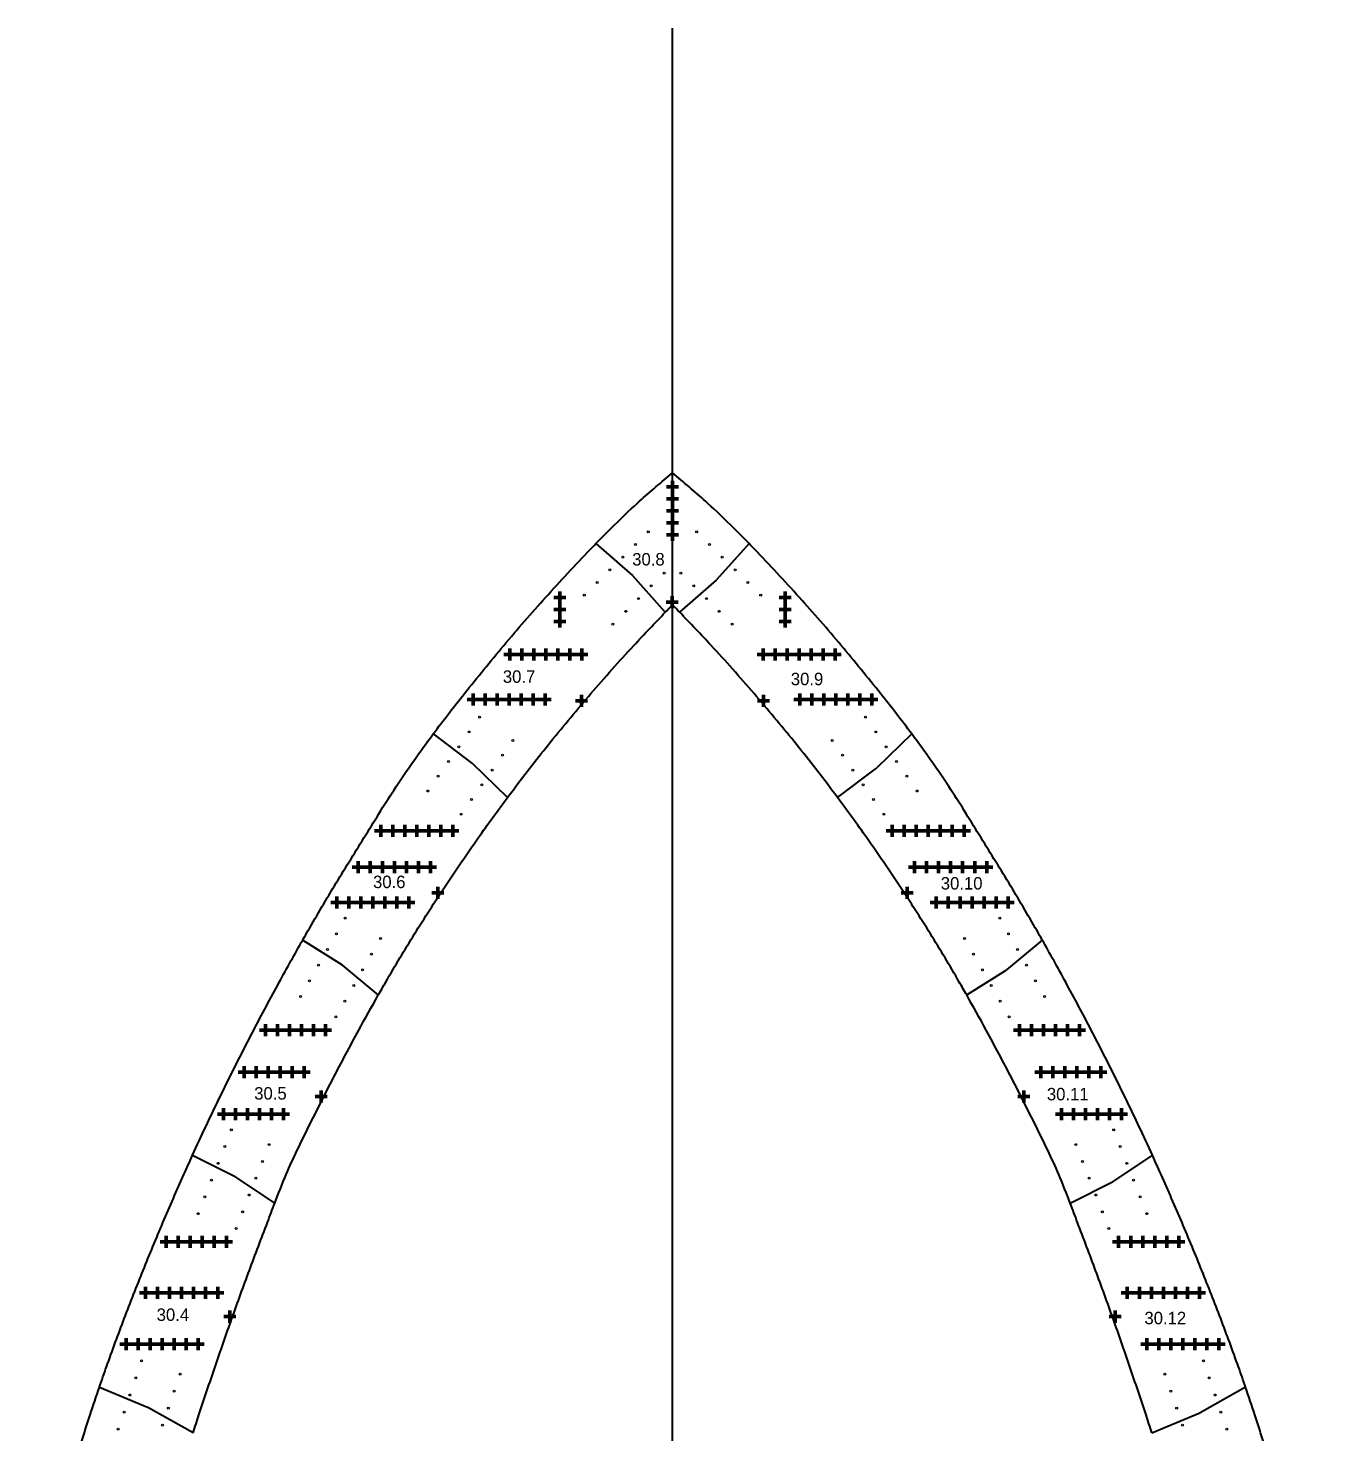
# Model space of a CAD drawing. Header units: inches. Extents: x -1683 to 11264, y -1696 to 865.
# Drawn here: x 8995 to 9423.8, y 397.8 to 865.3 of the extents above; entities that cross this region are included whole.
import ezdxf

# ---------------------------------------------------------------- set-up
doc = ezdxf.new("R2010")
doc.units = ezdxf.units.IN
doc.header["$MEASUREMENT"] = 0
doc.header["$PDMODE"] = 2
doc.header["$PDSIZE"] = 2
for name, color, linetype, lineweight in [('Annotation', 7, 'Continuous', 9), ('Drilling', 3, 'Continuous', 13), ('Engrave', 4, 'Continuous', 50)]:
    doc.layers.add(name, color=color, linetype=linetype, lineweight=lineweight)
doc.styles.add('Tw Cen MT', font='')
doc.styles.get('Tw Cen MT').set_extended_font_data('Tw Cen MT')

# ---------------------------------------------------------------- blocks, each defined once
blk = doc.blocks.new('*U2243')
at = {"layer": 'Engrave'}
blk.add_point((0, 0), dxfattribs=at)
blk = doc.blocks.new('*U2244')
at = {"layer": 'Engrave', "color": 0, "linetype": 'ByBlock', "lineweight": -2, "transparency": 16777216}
for p in [(0, 0), (4, 0), (8, 0), (12, 0), (16, 0)]:
    blk.add_blockref('*U2243', p, dxfattribs=at)
blk = doc.blocks.new('*U2263')
at = {"layer": 'Engrave'}
blk.add_point((0, 0), dxfattribs=at)
blk = doc.blocks.new('*U2264')
at = {"layer": 'Engrave', "color": 0, "linetype": 'ByBlock', "lineweight": -2, "transparency": 16777216}
for p in [(0, 0), (4, 0), (8, 0), (12, 0), (16, 0), (20, 0), (24, 0)]:
    blk.add_blockref('*U2263', p, dxfattribs=at)
blk = doc.blocks.new('*U2265')
at = {"layer": 'Engrave'}
blk.add_point((0, 0), dxfattribs=at)
blk = doc.blocks.new('*U2266')
at = {"layer": 'Engrave', "color": 0, "linetype": 'ByBlock', "lineweight": -2, "transparency": 16777216}
for p in [(0, 0), (4, 0), (8, 0), (12, 0), (16, 0), (20, 0)]:
    blk.add_blockref('*U2265', p, dxfattribs=at)
blk = doc.blocks.new('*U2267')
at = {"layer": 'Engrave'}
blk.add_point((0, 0), dxfattribs=at)
blk = doc.blocks.new('*U2268')
at = {"layer": 'Engrave', "color": 0, "linetype": 'ByBlock', "lineweight": -2, "transparency": 16777216}
for p in [(0, 0), (4, 0), (8, 0), (12, 0), (16, 0), (20, 0), (24, 0)]:
    blk.add_blockref('*U2267', p, dxfattribs=at)
blk = doc.blocks.new('*U2269')
at = {"layer": 'Engrave'}
blk.add_point((0, 0), dxfattribs=at)
blk = doc.blocks.new('*U2270')
at = {"layer": 'Engrave', "color": 0, "linetype": 'ByBlock', "lineweight": -2, "transparency": 16777216}
for p in [(0, 0), (4, 0), (8, 0), (12, 0), (16, 0), (20, 0)]:
    blk.add_blockref('*U2269', p, dxfattribs=at)
blk = doc.blocks.new('*U2271')
at = {"layer": 'Engrave'}
blk.add_point((0, 0), dxfattribs=at)
blk = doc.blocks.new('*U2272')
at = {"layer": 'Engrave', "color": 0, "linetype": 'ByBlock', "lineweight": -2, "transparency": 16777216}
for p in [(0, 0), (4, 0), (8, 0), (12, 0), (16, 0), (20, 0)]:
    blk.add_blockref('*U2271', p, dxfattribs=at)
blk = doc.blocks.new('*U2273')
at = {"layer": 'Engrave'}
blk.add_point((0, 0), dxfattribs=at)
blk = doc.blocks.new('*U2274')
at = {"layer": 'Engrave', "color": 0, "linetype": 'ByBlock', "lineweight": -2, "transparency": 16777216}
for p in [(0, 0), (4, 0), (8, 0), (12, 0), (16, 0), (20, 0)]:
    blk.add_blockref('*U2273', p, dxfattribs=at)
blk = doc.blocks.new('*U2275')
at = {"layer": 'Engrave'}
blk.add_point((0, 0), dxfattribs=at)
blk = doc.blocks.new('*U2276')
at = {"layer": 'Engrave', "color": 0, "linetype": 'ByBlock', "lineweight": -2, "transparency": 16777216}
for p in [(0, 0), (4, 0), (8, 0), (12, 0), (16, 0), (20, 0), (24, 0)]:
    blk.add_blockref('*U2275', p, dxfattribs=at)
blk = doc.blocks.new('*U2277')
at = {"layer": 'Engrave'}
blk.add_point((0, 0), dxfattribs=at)
blk = doc.blocks.new('*U2278')
at = {"layer": 'Engrave', "color": 0, "linetype": 'ByBlock', "lineweight": -2, "transparency": 16777216}
for p in [(0, 0), (4, 0), (8, 0), (12, 0), (16, 0), (20, 0), (24, 0)]:
    blk.add_blockref('*U2277', p, dxfattribs=at)
blk = doc.blocks.new('*U2279')
at = {"layer": 'Engrave'}
blk.add_point((0, 0), dxfattribs=at)
blk = doc.blocks.new('*U2280')
at = {"layer": 'Engrave', "color": 0, "linetype": 'ByBlock', "lineweight": -2, "transparency": 16777216}
for p in [(0, 0), (4, 0), (8, 0), (12, 0), (16, 0), (20, 0), (24, 0)]:
    blk.add_blockref('*U2279', p, dxfattribs=at)
blk = doc.blocks.new('*U2281')
at = {"layer": 'Engrave'}
blk.add_point((0, 0), dxfattribs=at)
blk = doc.blocks.new('*U2282')
at = {"layer": 'Engrave', "color": 0, "linetype": 'ByBlock', "lineweight": -2, "transparency": 16777216}
for p in [(0, 0), (4, 0), (8, 0)]:
    blk.add_blockref('*U2281', p, dxfattribs=at)
blk = doc.blocks.new('*U2283')
at = {"layer": 'Engrave'}
blk.add_point((0, 0), dxfattribs=at)
blk = doc.blocks.new('*U2284')
at = {"layer": 'Engrave', "color": 0, "linetype": 'ByBlock', "lineweight": -2, "transparency": 16777216}
for p in [(0, 0), (4, 0), (8, 0), (12, 0), (16, 0), (20, 0), (24, 0)]:
    blk.add_blockref('*U2283', p, dxfattribs=at)
blk = doc.blocks.new('*U2285')
at = {"layer": 'Engrave'}
blk.add_point((0, 0), dxfattribs=at)
blk = doc.blocks.new('*U2286')
at = {"layer": 'Engrave', "color": 0, "linetype": 'ByBlock', "lineweight": -2, "transparency": 16777216}
for p in [(0, 0), (4, 0), (8, 0), (12, 0), (16, 0), (20, 0), (24, 0)]:
    blk.add_blockref('*U2285', p, dxfattribs=at)
blk = doc.blocks.new('*U2307')
at = {"layer": 'Engrave'}
blk.add_point((0, 0), dxfattribs=at)
blk = doc.blocks.new('*U2308')
at = {"layer": 'Engrave', "color": 0, "linetype": 'ByBlock', "lineweight": -2, "transparency": 16777216}
for p in [(0, 0), (4, 0), (8, 0), (12, 0), (16, 0), (20, 0), (24, 0)]:
    blk.add_blockref('*U2307', p, dxfattribs=at)
blk = doc.blocks.new('*U2309')
at = {"layer": 'Engrave'}
blk.add_point((0, 0), dxfattribs=at)
blk = doc.blocks.new('*U2310')
at = {"layer": 'Engrave', "color": 0, "linetype": 'ByBlock', "lineweight": -2, "transparency": 16777216}
for p in [(0, 0), (4, 0), (8, 0), (12, 0), (16, 0), (20, 0)]:
    blk.add_blockref('*U2309', p, dxfattribs=at)
blk = doc.blocks.new('*U2311')
at = {"layer": 'Engrave'}
blk.add_point((0, 0), dxfattribs=at)
blk = doc.blocks.new('*U2312')
at = {"layer": 'Engrave', "color": 0, "linetype": 'ByBlock', "lineweight": -2, "transparency": 16777216}
for p in [(0, 0), (4, 0), (8, 0), (12, 0), (16, 0), (20, 0), (24, 0)]:
    blk.add_blockref('*U2311', p, dxfattribs=at)
blk = doc.blocks.new('*U2313')
at = {"layer": 'Engrave'}
blk.add_point((0, 0), dxfattribs=at)
blk = doc.blocks.new('*U2314')
at = {"layer": 'Engrave', "color": 0, "linetype": 'ByBlock', "lineweight": -2, "transparency": 16777216}
for p in [(0, 0), (4, 0), (8, 0), (12, 0), (16, 0), (20, 0)]:
    blk.add_blockref('*U2313', p, dxfattribs=at)
blk = doc.blocks.new('*U2315')
at = {"layer": 'Engrave'}
blk.add_point((0, 0), dxfattribs=at)
blk = doc.blocks.new('*U2316')
at = {"layer": 'Engrave', "color": 0, "linetype": 'ByBlock', "lineweight": -2, "transparency": 16777216}
for p in [(0, 0), (4, 0), (8, 0), (12, 0), (16, 0), (20, 0)]:
    blk.add_blockref('*U2315', p, dxfattribs=at)
blk = doc.blocks.new('*U2317')
at = {"layer": 'Engrave'}
blk.add_point((0, 0), dxfattribs=at)
blk = doc.blocks.new('*U2318')
at = {"layer": 'Engrave', "color": 0, "linetype": 'ByBlock', "lineweight": -2, "transparency": 16777216}
for p in [(0, 0), (4, 0), (8, 0), (12, 0), (16, 0), (20, 0)]:
    blk.add_blockref('*U2317', p, dxfattribs=at)
blk = doc.blocks.new('*U2319')
at = {"layer": 'Engrave'}
blk.add_point((0, 0), dxfattribs=at)
blk = doc.blocks.new('*U2320')
at = {"layer": 'Engrave', "color": 0, "linetype": 'ByBlock', "lineweight": -2, "transparency": 16777216}
for p in [(0, 0), (4, 0), (8, 0), (12, 0), (16, 0), (20, 0), (24, 0)]:
    blk.add_blockref('*U2319', p, dxfattribs=at)
blk = doc.blocks.new('*U2321')
at = {"layer": 'Engrave'}
blk.add_point((0, 0), dxfattribs=at)
blk = doc.blocks.new('*U2322')
at = {"layer": 'Engrave', "color": 0, "linetype": 'ByBlock', "lineweight": -2, "transparency": 16777216}
for p in [(0, 0), (4, 0), (8, 0), (12, 0), (16, 0), (20, 0), (24, 0)]:
    blk.add_blockref('*U2321', p, dxfattribs=at)
blk = doc.blocks.new('*U2323')
at = {"layer": 'Engrave'}
blk.add_point((0, 0), dxfattribs=at)
blk = doc.blocks.new('*U2324')
at = {"layer": 'Engrave', "color": 0, "linetype": 'ByBlock', "lineweight": -2, "transparency": 16777216}
for p in [(0, 0), (4, 0), (8, 0), (12, 0), (16, 0), (20, 0), (24, 0)]:
    blk.add_blockref('*U2323', p, dxfattribs=at)
blk = doc.blocks.new('*U2325')
at = {"layer": 'Engrave'}
blk.add_point((0, 0), dxfattribs=at)
blk = doc.blocks.new('*U2326')
at = {"layer": 'Engrave', "color": 0, "linetype": 'ByBlock', "lineweight": -2, "transparency": 16777216}
for p in [(0, 0), (4, 0), (8, 0)]:
    blk.add_blockref('*U2325', p, dxfattribs=at)
blk = doc.blocks.new('*U2327')
at = {"layer": 'Engrave'}
blk.add_point((0, 0), dxfattribs=at)
blk = doc.blocks.new('*U2328')
at = {"layer": 'Engrave', "color": 0, "linetype": 'ByBlock', "lineweight": -2, "transparency": 16777216}
for p in [(0, 0), (4, 0), (8, 0), (12, 0), (16, 0), (20, 0), (24, 0)]:
    blk.add_blockref('*U2327', p, dxfattribs=at)
blk = doc.blocks.new('*U2329')
at = {"layer": 'Engrave'}
blk.add_point((0, 0), dxfattribs=at)
blk = doc.blocks.new('*U2330')
at = {"layer": 'Engrave', "color": 0, "linetype": 'ByBlock', "lineweight": -2, "transparency": 16777216}
for p in [(0, 0), (4, 0), (8, 0), (12, 0), (16, 0), (20, 0), (24, 0)]:
    blk.add_blockref('*U2329', p, dxfattribs=at)

msp = doc.modelspace()

# ---------------------------------------------------------------- linework, layer by layer
for p, q in [((9209.36631, 163.8108), (9209.36631, 865.25096)), ((9183.88988, 693.71967), (9196.09052, 683.05375)), ((9234.84274, 693.71967), (9224.04601, 681.63464)), ((9206.97481, 670.88209), (9196.17809, 682.96712)), ((9211.75781, 670.88209), (9223.95844, 681.54801)), ((9129.76154, 630.38068), (9142.70955, 620.58159)), ((9288.97109, 630.38068), (9277.32329, 619.06688)), ((9154.45064, 609.18772), (9142.80283, 620.50152)), ((9264.28199, 609.18772), (9277.23, 618.98681)), ((9086.36072, 561.80178), (9099.46446, 553.49977)), ((9332.37191, 561.80178), (9320.44257, 551.88602)), ((9111.49783, 543.50831), (9099.56849, 553.42407)), ((9307.2348, 543.50831), (9320.33854, 551.81031)), ((9049.72332, 490.22081), (9063.82566, 483.11367)), ((9369.00931, 490.22081), (9355.91611, 481.39156)), ((9077.02791, 474.22052), (9063.93471, 483.04977)), ((9341.70472, 474.22052), (9355.80706, 481.32766)), ((9018.68598, 412.96238), (9034.65719, 406.29692)), ((9400.04664, 412.96238), (9384.94946, 404.50172)), ((9049.85811, 397.78576), (9034.76092, 406.24642)), ((9368.87452, 397.78576), (9384.84573, 404.45121))]:
    msp.add_line(p, q)
for centre, start, end in [((9195.43235, 682.30088), 41.7775115, 48.8397222), ((9223.30028, 682.30088), 311.1602778, 318.2224885), ((9142.10609, 619.7842), 45.8333835, 52.881474), ((9276.62654, 619.7842), 307.118526, 314.1666165), ((9098.92927, 552.65504), 50.2663687, 57.6433046), ((9319.80335, 552.65504), 302.3566954, 309.7336313), ((9063.37561, 482.22066), 56.0066975, 63.2533234), ((9355.35701, 482.22066), 296.7466766, 303.9933025), ((9034.27205, 405.37407), 60.7331405, 67.347167), ((9384.46058, 405.37407), 292.652833, 299.2668595)]:
    msp.add_arc(centre, 1, start, end)
for points, knots in [([(9183.88988, 693.71967), (9188.58533, 698.55821), (9196.80492, 706.70454), (9205.66878, 714.13372), (9209.36631, 717.23279)], [584.056798395, 584.056798395, 584.056798395, 584.056798395, 604.273048121, 618.741811238, 618.741811238, 618.741811238, 618.741811238]), ([(9234.84274, 693.71967), (9230.14729, 698.55821), (9221.9277, 706.70454), (9213.06385, 714.13372), (9209.36631, 717.23279)], [584.056798395, 584.056798395, 584.056798395, 584.056798395, 604.273048121, 618.741811238, 618.741811238, 618.741811238, 618.741811238]), ([(9129.76154, 630.38068), (9133.14691, 634.91453), (9140.85213, 644.81947), (9153.25493, 660.02626), (9167.22338, 676.04285), (9177.59817, 687.2062), (9183.27381, 693.08482), (9183.88988, 693.71967)], [500.690948831, 500.690948831, 500.690948831, 500.690948831, 517.664827083, 538.33216574, 559.555050524, 581.404303843, 584.056798395, 584.056798395, 584.056798395, 584.056798395]), ([(9288.97109, 630.38068), (9285.58571, 634.91453), (9277.8805, 644.81947), (9265.47769, 660.02626), (9251.50924, 676.04285), (9241.13446, 687.2062), (9235.45882, 693.08482), (9234.84274, 693.71967)], [500.690948831, 500.690948831, 500.690948831, 500.690948831, 517.664827083, 538.33216574, 559.555050524, 581.404303843, 584.056798395, 584.056798395, 584.056798395, 584.056798395]), ([(9154.45064, 609.18772), (9155.10436, 610.06377), (9159.81924, 616.34821), (9168.9191, 628.02134), (9182.27535, 644.03509), (9195.0084, 658.37234), (9203.45367, 667.21548), (9206.97481, 670.88209)], [477.233734115, 477.233734115, 477.233734115, 477.233734115, 480.512823183, 500.802038937, 521.628491486, 543.061725833, 558.31145368, 558.31145368, 558.31145368, 558.31145368]), ([(9264.28199, 609.18772), (9263.62826, 610.06377), (9258.91339, 616.34821), (9249.81352, 628.02134), (9236.45728, 644.03509), (9223.72422, 658.37234), (9215.27896, 667.21548), (9211.75781, 670.88209)], [477.233734115, 477.233734115, 477.233734115, 477.233734115, 480.512823183, 500.802038937, 521.628491486, 543.061725833, 558.31145368, 558.31145368, 558.31145368, 558.31145368]), ([(9086.36072, 561.80178), (9086.74199, 562.47189), (9090.18824, 568.51246), (9096.85592, 579.92386), (9106.77218, 595.82176), (9116.69531, 612.08319), (9124.62368, 623.45281), (9129.12374, 629.52651), (9129.76154, 630.38068)], [419.491831412, 419.491831412, 419.491831412, 419.491831412, 421.804717744, 440.354472276, 459.136349589, 478.015581545, 497.49310601, 500.690948831, 500.690948831, 500.690948831, 500.690948831]), ([(9332.37191, 561.80178), (9331.99063, 562.47189), (9328.54438, 568.51246), (9321.87671, 579.92386), (9311.96044, 595.82176), (9302.03732, 612.08319), (9294.10895, 623.45281), (9289.60888, 629.52651), (9288.97109, 630.38068)], [419.491831412, 419.491831412, 419.491831412, 419.491831412, 421.804717744, 440.354472276, 459.136349589, 478.015581545, 497.49310601, 500.690948831, 500.690948831, 500.690948831, 500.690948831]), ([(9111.49783, 543.50831), (9112.31453, 544.94567), (9116.22863, 551.7741), (9123.53457, 563.9573), (9133.78562, 579.9712), (9144.11938, 595.08319), (9151.15481, 604.77108), (9154.45064, 609.18772)], [398.708648667, 398.708648667, 398.708648667, 398.708648667, 403.668180864, 422.320527921, 441.319088446, 460.701977514, 477.233734115, 477.233734115, 477.233734115, 477.233734115]), ([(9307.2348, 543.50831), (9306.41809, 544.94567), (9302.504, 551.7741), (9295.19805, 563.9573), (9284.94701, 579.9712), (9274.61325, 595.08319), (9267.57781, 604.77108), (9264.28199, 609.18772)], [398.708648667, 398.708648667, 398.708648667, 398.708648667, 403.668180864, 422.320527921, 441.319088446, 460.701977514, 477.233734115, 477.233734115, 477.233734115, 477.233734115]), ([(9049.72332, 490.22081), (9051.18731, 493.42613), (9055.16252, 501.9962), (9061.8739, 515.88937), (9070.00088, 531.89386), (9078.16993, 547.21973), (9083.71973, 557.16008), (9086.36072, 561.80178)], [339.054107074, 339.054107074, 339.054107074, 339.054107074, 349.62542098, 367.394570265, 385.338926231, 403.47110769, 419.491831412, 419.491831412, 419.491831412, 419.491831412]), ([(9369.00931, 490.22081), (9367.54531, 493.42613), (9363.57011, 501.9962), (9356.85872, 515.88937), (9348.73174, 531.89386), (9340.5627, 547.21973), (9335.01289, 557.16008), (9332.37191, 561.80178)], [339.054107074, 339.054107074, 339.054107074, 339.054107074, 349.62542098, 367.394570265, 385.338926231, 403.47110769, 419.491831412, 419.491831412, 419.491831412, 419.491831412]), ([(9077.02791, 474.22052), (9078.25329, 477.4404), (9081.66567, 486.13887), (9088.45167, 499.88812), (9096.46731, 515.9006), (9104.20037, 530.44819), (9109.29399, 539.62962), (9111.49783, 543.50831)], [321.260936789, 321.260936789, 321.260936789, 321.260936789, 331.593176208, 349.291104204, 367.211831519, 385.325520962, 398.708648667, 398.708648667, 398.708648667, 398.708648667]), ([(9341.70472, 474.22052), (9340.47934, 477.4404), (9337.06695, 486.13887), (9330.28096, 499.88812), (9322.26532, 515.9006), (9314.53225, 530.44819), (9309.43864, 539.62962), (9307.2348, 543.50831)], [321.260936789, 321.260936789, 321.260936789, 321.260936789, 331.593176208, 349.291104204, 367.211831519, 385.325520962, 398.708648667, 398.708648667, 398.708648667, 398.708648667]), ([(9018.68598, 412.96238), (9019.47366, 415.24961), (9022.15663, 422.89712), (9026.96009, 435.86708), (9033.20954, 451.87269), (9039.82082, 467.87615), (9045.38691, 480.64983), (9048.74914, 488.08792), (9049.72332, 490.22081)], [255.765329676, 255.765329676, 255.765329676, 255.765329676, 263.022193421, 280.07714609, 297.255560749, 314.5665379, 332.019732952, 339.054107074, 339.054107074, 339.054107074, 339.054107074]), ([(9400.04664, 412.96238), (9399.25896, 415.24961), (9396.57599, 422.89712), (9391.77253, 435.86708), (9385.52308, 451.87269), (9378.9118, 467.87615), (9373.34572, 480.64983), (9369.98348, 488.08792), (9369.00931, 490.22081)], [255.765329676, 255.765329676, 255.765329676, 255.765329676, 263.022193421, 280.07714609, 297.255560749, 314.5665379, 332.019732952, 339.054107074, 339.054107074, 339.054107074, 339.054107074]), ([(9049.85811, 397.78576), (9050.50919, 399.79557), (9052.91061, 407.15203), (9057.1699, 419.84442), (9062.76298, 435.8434), (9068.54759, 451.85424), (9073.42618, 464.60469), (9076.21599, 472.08709), (9077.02791, 474.22052)], [240.133995434, 240.133995434, 240.133995434, 240.133995434, 246.471900136, 263.349277547, 280.296638952, 297.317379471, 314.415012109, 321.260936789, 321.260936789, 321.260936789, 321.260936789]), ([(9368.87452, 397.78576), (9368.22343, 399.79557), (9365.82201, 407.15203), (9361.56273, 419.84442), (9355.96964, 435.8434), (9350.18503, 451.85424), (9345.30645, 464.60469), (9342.51663, 472.08709), (9341.70472, 474.22052)], [240.133995434, 240.133995434, 240.133995434, 240.133995434, 246.471900136, 263.349277547, 280.296638952, 297.317379471, 314.415012109, 321.260936789, 321.260936789, 321.260936789, 321.260936789]), ([(8994.9789, 333.17897), (8995.56385, 335.39099), (8997.58091, 342.94704), (9001.1389, 355.83662), (9005.74897, 371.83938), (9010.58286, 387.83523), (9014.83412, 401.57048), (9017.63826, 409.92005), (9018.68598, 412.96238)], [172.519989646, 172.519989646, 172.519989646, 172.519989646, 179.384129638, 195.981866639, 212.633985483, 229.343292808, 246.112675024, 255.765329676, 255.765329676, 255.765329676, 255.765329676]), ([(9423.75372, 333.17897), (9423.16878, 335.39099), (9421.15172, 342.94704), (9417.59373, 355.83662), (9412.98366, 371.83938), (9408.14977, 387.83523), (9403.8985, 401.57048), (9401.09436, 409.92005), (9400.04664, 412.96238)], [172.519989646, 172.519989646, 172.519989646, 172.519989646, 179.384129638, 195.981866639, 212.633985483, 229.343292808, 246.112675024, 255.765329676, 255.765329676, 255.765329676, 255.765329676])]:
    msp.add_open_spline(points, degree=3, knots=knots)
for points in [[(9206.97481, 670.88209), (9207.77148, 671.71166), (9208.56867, 672.54074), (9209.36586, 673.36982)], [(9211.75781, 670.88209), (9210.96115, 671.71166), (9210.16396, 672.54074), (9209.36677, 673.36982)]]:
    msp.add_open_spline(points, degree=3)
at = {"layer": 'Drilling'}
for centre in [(9201.32544, 697.65776), (9217.40718, 697.65776), (9197.06642, 693.43157), (9221.66621, 693.43157), (9192.80739, 689.20538), (9225.92523, 689.20538), (9188.54837, 684.97918), (9206.57535, 683.84876), (9212.15727, 683.84876), (9230.18426, 684.97918), (9184.28934, 680.75299), (9202.31633, 679.62257), (9216.4163, 679.62257), (9234.44328, 680.75299), (9180.03032, 676.5268), (9198.0573, 675.39638), (9220.67532, 675.39638), (9238.70231, 676.5268), (9193.79828, 671.17019), (9224.93435, 671.17019), (9189.53925, 666.94399), (9229.19337, 666.94399), (9145.20338, 635.93874), (9273.52924, 635.93874), (9141.75495, 631.02872), (9276.97767, 631.02872), (9138.30652, 626.11869), (9156.25094, 628.17978), (9262.48169, 628.17978), (9280.4261, 626.11869), (9152.80251, 623.26975), (9265.93012, 623.26975), (9134.85809, 621.20867), (9149.35408, 618.35973), (9269.37855, 618.35973), (9283.87453, 621.20867), (9131.40967, 616.29865), (9145.90565, 613.4497), (9272.82698, 613.4497), (9287.32296, 616.29865), (9127.96124, 611.38862), (9142.45722, 608.53968), (9276.27541, 608.53968), (9290.77139, 611.38862), (9139.00879, 603.62966), (9279.72383, 603.62966), (9100.50877, 569.02781), (9318.22385, 569.02781), (9097.53256, 563.818), (9112.23085, 562.33133), (9306.50177, 562.33133), (9321.20007, 563.818), (9094.55634, 558.60819), (9109.25464, 557.12152), (9309.47799, 557.12152), (9324.17628, 558.60819), (9091.58013, 553.39838), (9106.27842, 551.9117), (9312.4542, 551.9117), (9327.1525, 553.39838), (9088.60391, 548.18857), (9103.30221, 546.70189), (9315.43042, 546.70189), (9330.12871, 548.18857), (9085.6277, 542.97875), (9333.10493, 542.97875), (9100.32599, 541.49208), (9318.40663, 541.49208), (9097.34977, 536.28227), (9321.38285, 536.28227), (9062.5884, 498.6506), (9356.14423, 498.6506), (9060.39089, 493.0675), (9075.15036, 493.70621), (9343.58226, 493.70621), (9358.34174, 493.0675), (9058.19338, 487.48441), (9072.95285, 488.12311), (9345.77977, 488.12311), (9360.53924, 487.48441), (9055.99587, 481.90131), (9070.75535, 482.54002), (9347.97728, 482.54002), (9362.73675, 481.90131), (9068.55784, 476.95692), (9350.17478, 476.95692), (9053.79837, 476.31821), (9364.93426, 476.31821), (9051.60086, 470.73512), (9066.36033, 471.37382), (9352.37229, 471.37382), (9367.13176, 470.73512), (9064.16283, 465.79073), (9354.5698, 465.79073), (9032.75453, 421.7527), (9385.9781, 421.7527), (9030.80763, 416.07735), (9045.52406, 417.37218), (9373.20856, 417.37218), (9387.925, 416.07735), (9043.57716, 411.69683), (9375.15546, 411.69683), (9028.86073, 410.402), (9389.8719, 410.402), (9026.91383, 404.72666), (9041.63026, 406.02148), (9377.10236, 406.02148), (9391.8188, 404.72666), (9024.96693, 399.05131), (9039.68336, 400.34613), (9379.04926, 400.34613), (9393.7657, 399.05131)]:
    msp.add_circle(centre, 0.3225, dxfattribs=at)
at = {"layer": 'Engrave'}
for p in [(9209.29068, 674.19641), (9179.08684, 641.41708), (9239.64579, 641.41708), (9131.26156, 577.46774), (9287.47106, 577.46774), (9092.46713, 509.72711), (9326.26549, 509.72711), (9062.1343, 436.46534), (9356.59833, 436.46534)]:
    msp.add_point(p, dxfattribs=at)

# ---------------------------------------------------------------- block references
at = {"layer": 'Engrave', "rotation": 270}
for name, p in [('*U2244', (9209.34049, 712.64247)), ('*U2282', (9171.88555, 675.8108))]:
    msp.add_blockref(name, p, dxfattribs=at)
at = {"layer": 'Engrave', "xscale": -1, "rotation": 90}
msp.add_blockref('*U2326', (9246.84707, 675.8108), dxfattribs=at)
at = {"layer": 'Engrave'}
for name, p in [('*U2286', (9155.23434, 656.76407)), ('*U2284', (9143.0229, 641.81036)), ('*U2276', (9112.2776, 598.14239)), ('*U2280', (9104.83283, 586.08611)), ('*U2278', (9097.67277, 574.30377)), ('*U2272', (9073.97197, 531.8108)), ('*U2274', (9066.82274, 517.84204)), ('*U2270', (9059.97691, 503.87328)), ('*U2266', (9040.93465, 461.35608)), ('*U2268', (9034.0472, 444.35167)), ('*U2264', (9027.55242, 427.34726))]:
    msp.add_blockref(name, p, dxfattribs=at)
at = {"layer": 'Engrave', "xscale": -1}
for name, p in [('*U2330', (9263.49828, 656.76407)), ('*U2328', (9275.70972, 641.81036)), ('*U2320', (9306.45502, 598.14239)), ('*U2324', (9313.8998, 586.08611)), ('*U2322', (9321.05986, 574.30377)), ('*U2316', (9344.76065, 531.8108)), ('*U2318', (9351.90988, 517.84204)), ('*U2314', (9358.75571, 503.87328)), ('*U2310', (9377.79798, 461.35608)), ('*U2312', (9384.68542, 444.35167)), ('*U2308', (9391.1802, 427.34726))]:
    msp.add_blockref(name, p, dxfattribs=at)

# ---------------------------------------------------------------- texts
at = {"layer": 'Annotation', "color": 7, "char_height": 7, "attachment_point": 7, "line_spacing_factor": 0.481418, "style": 'Tw Cen MT'}
for s, insert in [('{\\H0.59259x;30.8}', (9195.96519, 686.36489)), ('{\\H0.59259x;30.7}', (9152.92467, 647.32752)), ('{\\H0.59259x;30.9}', (9248.73381, 646.53436)), ('{\\H0.59259x;30.6}', (9109.7382, 579.01753)), ('{\\H0.59259x;30.10}', (9298.62501, 578.54418)), ('{\\H0.59259x;30.5}', (9070.20617, 508.64462)), ('{\\H0.59259x;30.11}', (9333.91756, 508.38552)), ('{\\H0.59259x;30.4}', (9037.75666, 434.99177)), ('{\\H0.59259x;30.12}', (9366.37891, 433.88344))]:
    msp.add_mtext(s, dxfattribs=dict(at, insert=insert))

doc.saveas('drawing.dxf')
